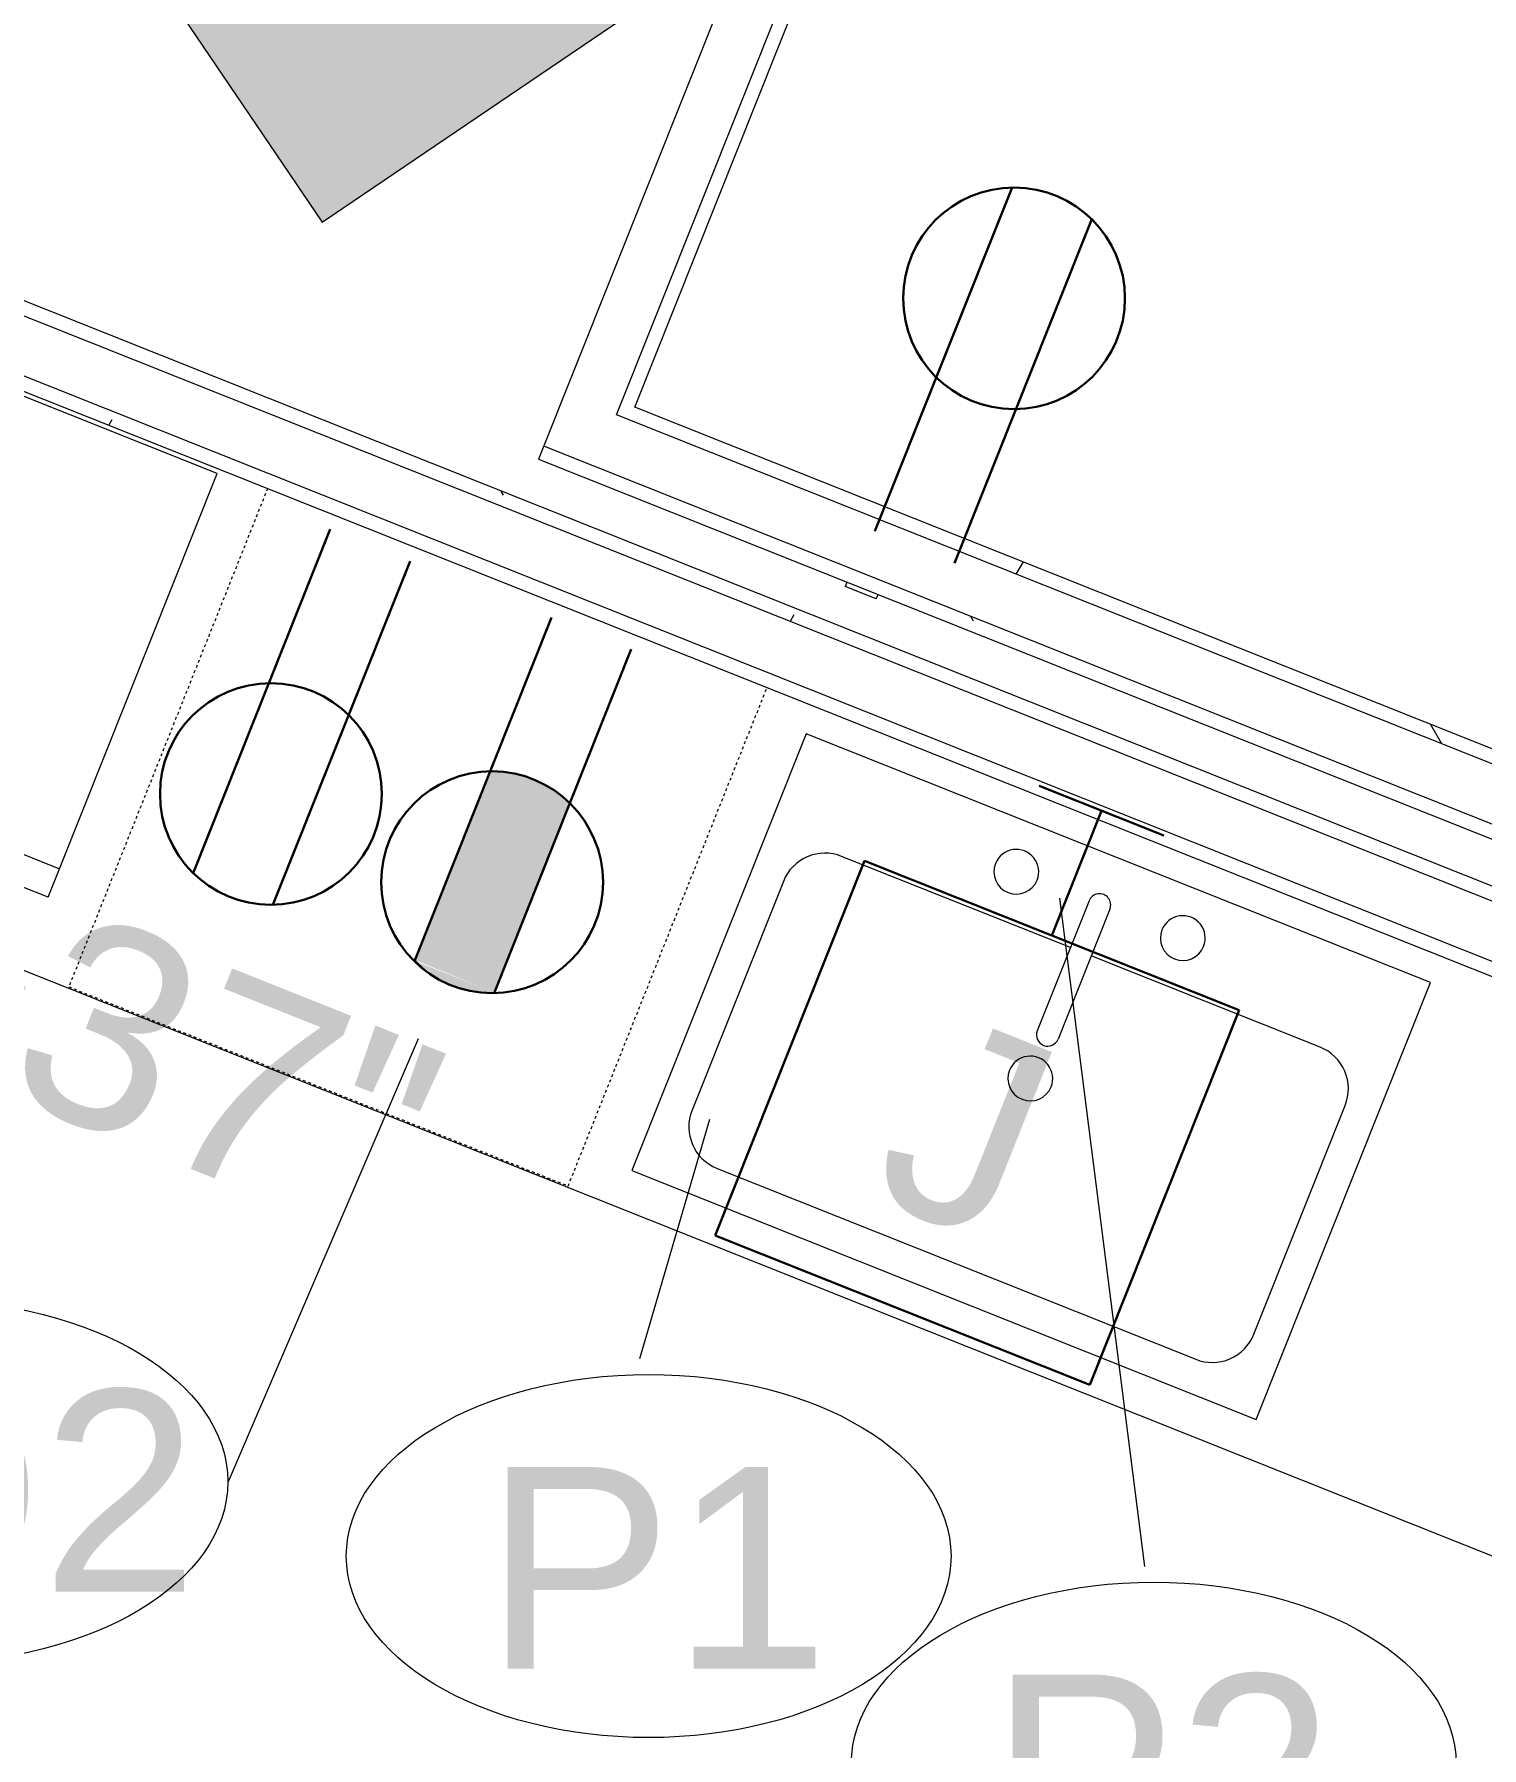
# Model space of a CAD drawing. Header units: inches. Extents: x -13 to 4331, y -638 to 2885.
# Drawn here: x 2738 to 2802.6, y 1410 to 1486.5 of the extents above; entities that cross this region are included whole.
import ezdxf

# ---------------------------------------------------------------- set-up
doc = ezdxf.new("R2010")
doc.units = ezdxf.units.IN
doc.header["$MEASUREMENT"] = 0
doc.linetypes.add('Dash', pattern=[0.25, 0.125, -0.125])
for name, color, linetype, lineweight in [('A-ANNO-NOTE', 131, 'Continuous', 30), ('A-WALL', 113, 'Continuous', 9), ('A-WALL-PATT', 111, 'Continuous', 13), ('E-ELEC-FIXT', 91, 'Continuous', 9), ('I-WALL', 2, 'Continuous', 13), ('P-SANR-FIXT', 6, 'Continuous', 9), ('P-SANR-FIXT-IDEN', 2, 'Continuous', 9), ('Q-CASE', 31, 'Continuous', 9), ('Q-SPCQ', 91, 'Continuous', 9), ('Q-SPCQ-HDLN', 91, 'Dash', 9), ('Q-SPCQ-IDEN', 132, 'Continuous', 9), ('S-COLS', 52, 'Continuous', 13)]:
    doc.layers.add(name, color=color, linetype=linetype, lineweight=lineweight)
doc.styles.add('Arial_4', font='arial.ttf', dxfattribs={"height": 9})
doc.styles.add('Swis721 Lt BT', font='swissl.ttf', dxfattribs={"height": 9})
pattern_1 = [(0, (0, 0), (30.72, 7.68), [1.267, -21.773, 1.267, -21.773, -122.88]), (0, (0, 0), (30.72, 7.68), [-46.08, 1.267, -44.813, 1.267, -21.773, -53.76]), (0, (0, 0), (30.72, 7.68), [-115.2, 1.267, -14.093, 1.267, -37.133]), (120, (11.52, 3.84), (-22.011075, 22.7643), [1.267, -21.773, 1.267, -21.773, -122.88]), (120, (11.52, 3.84), (-22.011075, 22.7643), [-46.08, 1.267, -44.813, 1.267, -21.773, -53.76]), (120, (11.52, 3.84), (-22.011075, 22.7643), [-115.2, 1.267, -14.093, 1.267, -37.133]), (240, (15.36, 19.2), (-8.708925, -30.4443), [1.267, -21.773, 1.267, -21.773, -122.88]), (240, (15.36, 19.2), (-8.708925, -30.4443), [-46.08, 1.267, -44.813, 1.267, -21.773, -53.76]), (240, (15.36, 19.2), (-8.708925, -30.4443), [-115.2, 1.267, -14.093, 1.267, -37.133])]

# ---------------------------------------------------------------- blocks, each defined once
blk = doc.blocks.new('Concrete-Rectangular-Column - 24x24-5082804-FIRST FLOOR POWER _ SIGNAL')
at = {"layer": 'S-COLS', "lineweight": 9}
blk.add_hatch(color=7, dxfattribs=at).paths.add_polyline_path([(12, -12), (12, 12), (-12, 12), (-12, -12)], flags=0)
at = {"layer": 'S-COLS', "color": 8, "lineweight": 20}
for p, q in [((12, 12), (-12, 12)), ((-12, 12), (-12, -12)), ((12, -12), (12, 12)), ((-12, -12), (12, -12))]:
    blk.add_line(p, q, dxfattribs=at)
blk = doc.blocks.new('Sink Kitchen-Single - 30_ x 21_-V19-FIRST FLOOR POWER _ SIGNAL')
at = {"layer": 'P-SANR-FIXT'}
for p, q in [((15.618, 10.592), (-14.382, 10.592)), ((-14.382, 10.592), (-14.382, -10.408)), ((15.618, -10.408), (15.618, 10.592)), ((0.118, 8.342), (0.118, 2.092)), ((1.118, 8.342), (1.118, 2.092)), ((0.118, 6.092), (-10.882, 6.092)), ((12.118, 6.092), (1.118, 6.092)), ((-12.882, 4.092), (-12.882, -6.908)), ((14.118, -6.908), (14.118, 4.092)), ((-10.882, -8.908), (12.118, -8.908)), ((-14.382, -10.408), (15.618, -10.408))]:
    blk.add_line(p, q, dxfattribs=at)
for centre, radius, start, end in [((-3.382, 8.342), 1, 360, 180), ((4.618, 8.342), 1, 360, 180), ((0.618, 8.342), 0.5, 360, 180), ((-3.382, 8.342), 1, 180, 0), ((4.618, 8.342), 1, 180, 360), ((-10.882, 4.092), 2, 90, 180), ((12.118, 4.092), 2, 360, 90), ((0.618, 2.092), 0.5, 180, 0), ((0.618, 0), 1, 360, 180), ((0.618, 0), 1, 180, 0), ((-10.882, -6.908), 2, 180, 270), ((12.118, -6.908), 2, 270, 0)]:
    blk.add_arc(centre, radius, start, end, dxfattribs=at)
blk = doc.blocks.new('A-Refrigerator-generic - A-Dishwasher-V21-FIRST FLOOR POWER _ SIGNAL')
at = {"layer": 'Q-SPCQ-HDLN'}
for p, q in [((-12, 12), (-12, -11.956)), ((12, 12), (-12, 12)), ((12, -11.956), (12, 12))]:
    blk.add_line(p, q, dxfattribs=at)
blk = doc.blocks.new('Casework 10 - Casework 8-5515891-FIRST FLOOR POWER _ SIGNAL')
at = {"layer": 'Q-CASE'}
blk.add_line((2712.851, 1460.2), (2856.248, 1403.015), dxfattribs=at)
blk = doc.blocks.new('PS - Power Device _Wall Base_ - Duplex-V52-FIRST FLOOR POWER _ SIGNAL')
at = {"layer": 'E-ELEC-FIXT'}
for p, q in [((2774.309, 1462.073), (2774.231, 1461.878)), ((2775.625, 1461.322), (2774.231, 1461.878)), ((2775.625, 1461.322), (2775.702, 1461.517))]:
    blk.add_line(p, q, dxfattribs=at)
blk = doc.blocks.new('A-Microwave - 1000 Watt-2_5CuFt-4748818-FIRST FLOOR POWER _ SIGNAL')
at = {"layer": 'Q-SPCQ'}
for p, q in [((17.107, -8.379), (-12.893, -8.379)), ((-12.893, -8.379), (-12.893, -27.379)), ((17.107, -27.379), (17.107, -8.379)), ((-12.893, -27.254), (9.107, -27.254)), ((-12.893, -28.754), (-12.893, -27.254)), ((-12.893, -27.379), (17.107, -27.379)), ((9.107, -27.254), (9.107, -28.754)), ((17.107, -28.754), (17.107, -27.379)), ((9.107, -28.754), (-12.893, -28.754)), ((17.107, -28.754), (9.107, -28.754))]:
    blk.add_line(p, q, dxfattribs=at)
blk = doc.blocks.new('Appliance_Specialty Equipment Tag - Standard-3515593-FIRST FLOOR POWER _ SIGNAL')
at = {"layer": 'Q-SPCQ-IDEN'}
blk.add_ellipse((-0.04989, 0.00375), major_axis=(-0.1406, 0), ratio=0.600473, dxfattribs=at)
blk = doc.blocks.new('Plumbing Equipment Tag - Standard-3394155-FIRST FLOOR POWER _ SIGNAL')
at = {"layer": 'P-SANR-FIXT-IDEN'}
blk.add_ellipse((-0.04989, 0.00375), major_axis=(-0.1406, 0), ratio=0.600473, dxfattribs=at)

msp = doc.modelspace()

# ---------------------------------------------------------------- hatches: boundary and pattern name
at = {"layer": 'A-ANNO-NOTE', "lineweight": 9}
for points in [[(2755.027, 1445.196), (2758.584, 1453.621), (2758.486, 1453.622), (2757.902, 1452.199)], [(2755.027, 1445.196), (2758.486, 1453.622), (2758.387, 1453.621), (2757.82, 1452.199)], [(2755.027, 1445.196), (2758.682, 1453.618), (2758.584, 1453.621), (2757.984, 1452.199)], [(2755.027, 1445.196), (2758.781, 1453.612), (2758.682, 1453.618), (2758.067, 1452.199)], [(2755.027, 1445.196), (2758.879, 1453.605), (2758.781, 1453.612), (2758.15, 1452.199)], [(2755.027, 1445.196), (2758.977, 1453.596), (2758.879, 1453.605), (2758.235, 1452.199)], [(2755.027, 1445.196), (2759.075, 1453.586), (2758.977, 1453.596), (2758.32, 1452.199)], [(2755.027, 1445.196), (2759.172, 1453.573), (2759.075, 1453.586), (2758.405, 1452.199)], [(2755.027, 1445.196), (2759.269, 1453.558), (2759.172, 1453.573), (2758.492, 1452.199)], [(2755.027, 1445.196), (2759.366, 1453.541), (2759.269, 1453.558), (2758.58, 1452.199)], [(2755.027, 1445.196), (2759.463, 1453.523), (2759.366, 1453.541), (2758.668, 1452.199)], [(2755.027, 1445.196), (2759.559, 1453.502), (2759.463, 1453.523), (2758.758, 1452.199)], [(2755.027, 1445.196), (2759.655, 1453.48), (2759.559, 1453.502), (2758.848, 1452.199)], [(2755.027, 1445.196), (2759.75, 1453.455), (2759.655, 1453.48), (2758.939, 1452.199)], [(2755.027, 1445.196), (2759.845, 1453.429), (2759.75, 1453.455), (2759.032, 1452.199)], [(2755.027, 1445.196), (2759.939, 1453.401), (2759.845, 1453.429), (2759.125, 1452.199)], [(2755.027, 1445.196), (2760.033, 1453.371), (2759.939, 1453.401), (2759.22, 1452.199)], [(2755.027, 1445.196), (2760.126, 1453.339), (2760.033, 1453.371), (2759.315, 1452.199)], [(2755.027, 1445.196), (2760.218, 1453.305), (2760.126, 1453.339), (2759.412, 1452.199)], [(2755.027, 1445.196), (2760.31, 1453.27), (2760.218, 1453.305), (2759.51, 1452.199)], [(2755.027, 1445.196), (2760.401, 1453.232), (2760.31, 1453.27), (2759.609, 1452.199)], [(2755.027, 1445.196), (2760.492, 1453.193), (2760.401, 1453.232), (2759.71, 1452.199)], [(2755.027, 1445.196), (2760.581, 1453.152), (2760.492, 1453.193), (2759.812, 1452.199)], [(2755.027, 1445.196), (2760.67, 1453.11), (2760.581, 1453.152), (2759.915, 1452.199)], [(2755.027, 1445.196), (2760.757, 1453.065), (2760.67, 1453.11), (2760.02, 1452.199)], [(2755.027, 1445.196), (2760.844, 1453.019), (2760.757, 1453.065), (2760.126, 1452.199)], [(2755.027, 1445.196), (2760.93, 1452.971), (2760.844, 1453.019), (2760.234, 1452.199)], [(2755.027, 1445.196), (2761.015, 1452.921), (2760.93, 1452.971), (2760.344, 1452.199)], [(2755.027, 1445.196), (2761.099, 1452.87), (2761.015, 1452.921), (2760.455, 1452.199)], [(2755.027, 1445.196), (2761.182, 1452.817), (2761.099, 1452.87), (2760.568, 1452.199)], [(2755.027, 1445.196), (2761.264, 1452.763), (2761.182, 1452.817), (2760.682, 1452.199)], [(2755.027, 1445.196), (2761.345, 1452.706), (2761.264, 1452.763), (2760.799, 1452.199)], [(2755.027, 1445.196), (2761.424, 1452.649), (2761.345, 1452.706), (2760.918, 1452.199)], [(2755.027, 1445.196), (2761.503, 1452.589), (2761.424, 1452.649), (2761.038, 1452.199)], [(2755.027, 1445.196), (2761.58, 1452.528), (2761.503, 1452.589), (2761.161, 1452.199)], [(2755.027, 1445.196), (2761.656, 1452.466), (2761.58, 1452.528), (2761.285, 1452.199)], [(2755.027, 1445.196), (2761.731, 1452.402), (2761.656, 1452.466), (2761.412, 1452.199)], [(2755.027, 1445.196), (2761.804, 1452.336), (2761.731, 1452.402), (2761.542, 1452.199)], [(2755.027, 1445.196), (2761.876, 1452.27), (2761.804, 1452.336), (2761.673, 1452.199)], [(2755.027, 1445.196), (2761.947, 1452.201), (2761.876, 1452.27), (2761.808, 1452.199)], [(2758.58, 1443.759), (2761.944, 1452.199), (2755.027, 1445.196)], [(2758.086, 1443.758), (2755.095, 1445.124), (2757.207, 1443.894)], [(2758.086, 1443.758), (2758.58, 1443.759), (2755.095, 1445.124)], [(2756.643, 1444.08), (2755.095, 1445.124), (2756.109, 1444.338)], [(2757.207, 1443.894), (2755.095, 1445.124), (2756.643, 1444.08)]]:
    msp.add_hatch(color=256, dxfattribs=at).paths.add_polyline_path(points, flags=0)
at = {"layer": 'A-WALL-PATT', "lineweight": 9}
h = msp.add_hatch(dxfattribs=at)
h.set_pattern_fill('FP_13', color=256, style=0, pattern_type=2)
h.set_pattern_definition(pattern_1)
h.paths.add_polyline_path([(2764.611, 1469.305), (2778.942, 1505.243), (2778.361, 1505.474), (2764.03, 1469.536)], flags=0)
h = msp.add_hatch(dxfattribs=at)
h.set_pattern_fill('FP_13', color=256, style=0, pattern_type=2)
h.set_pattern_definition(pattern_1)
h.paths.add_polyline_path([(2877.991, 1417.958), (2878.616, 1418.381), (2720.642, 1481.379), (2720.411, 1480.798), (2875.491, 1418.955)], flags=0)
h = msp.add_hatch(dxfattribs=at)
h.set_pattern_fill('FP_13', color=256, style=0, pattern_type=2)
h.set_pattern_definition(pattern_1)
h.paths.add_polyline_path([(2874.866, 1415.839), (2875.491, 1416.263), (2717.163, 1479.402), (2716.931, 1478.821), (2874.1, 1416.145)], flags=0)
h = msp.add_hatch(dxfattribs=at)
h.set_pattern_fill('FP_13', color=256, style=0, pattern_type=2)
h.set_pattern_definition(pattern_1)
h.paths.add_polyline_path([(2913.917, 1409.764), (2914.159, 1410.34), (2913.342, 1410.666), (2913.111, 1410.086), (2913.342, 1409.993)], flags=0)
h.paths.add_polyline_path([(2912.646, 1410.271), (2912.878, 1410.851), (2764.842, 1469.885), (2764.611, 1469.305), (2911.837, 1410.593)], flags=0)
h = msp.add_hatch(dxfattribs=at)
h.set_pattern_fill('FP_13', color=256, style=0, pattern_type=2)
h.set_pattern_definition(pattern_1)
h.paths.add_polyline_path([(2910.379, 1407.81), (2910.622, 1408.386), (2884.694, 1418.726), (2884.069, 1418.302), (2908.935, 1408.386)], flags=0)
h.paths.add_polyline_path([(2881.264, 1419.421), (2881.889, 1419.845), (2760.782, 1468.14), (2760.55, 1467.56), (2880.895, 1419.568)], flags=0)

# ---------------------------------------------------------------- linework, layer by layer
at = {"layer": 'A-ANNO-NOTE'}
for p, q in [((2775.563, 1464.337), (2781.685, 1479.688)), ((2775.563, 1464.337), (2781.685, 1479.688)), ((2779.123, 1462.918), (2785.245, 1478.269)), ((2751.253, 1464.431), (2745.131, 1449.08)), ((2754.813, 1463.011), (2748.691, 1447.66)), ((2754.813, 1463.011), (2748.691, 1447.66)), ((2761.128, 1460.493), (2755.006, 1445.142)), ((2764.688, 1459.074), (2758.566, 1443.723)), ((2764.688, 1459.074), (2758.566, 1443.723)), ((2782.894, 1452.972), (2788.467, 1450.75)), ((2785.68, 1451.861), (2783.458, 1446.288)), ((2775.098, 1449.622), (2768.43, 1432.902)), ((2791.818, 1442.954), (2775.098, 1449.622)), ((2785.15, 1426.235), (2791.818, 1442.954)), ((2768.43, 1432.902), (2785.15, 1426.235))]:
    msp.add_line(p, q, dxfattribs=at)
at = {"layer": 'A-ANNO-NOTE', "lineweight": 9}
for p, q in [((2758.387, 1453.621), (2755.027, 1445.196)), ((2758.58, 1443.759), (2761.947, 1452.201))]:
    msp.add_line(p, q, dxfattribs=at)
at = {"layer": 'A-ANNO-NOTE'}
for centre in [(2781.774, 1474.739), (2748.602, 1452.61), (2758.477, 1448.672)]:
    msp.add_circle(centre, 4.95, dxfattribs=at)
at = {"layer": 'A-ANNO-NOTE', "lineweight": 9}
for centre, radius, start, end in [((2758.477, 1448.672), 4.95, 45.48313, 91.03433), ((2758.331, 1448.252), 4.5, 222.77436, 273.1821)]:
    msp.add_arc(centre, radius, start, end, dxfattribs=at)
at = {"layer": 'A-WALL', "lineweight": 13}
for p, q in [((2764.03, 1469.536), (2778.361, 1505.474)), ((2878.692, 1417.678), (2720.411, 1480.798)), ((2876.193, 1415.983), (2717.163, 1479.402)), ((2913.917, 1409.764), (2764.03, 1469.536)), ((2881.889, 1419.845), (2760.782, 1468.14))]:
    msp.add_line(p, q, dxfattribs=at)
at = {"layer": 'I-WALL'}
for p, q in [((2764.842, 1469.885), (2779.173, 1505.823)), ((2769.911, 1491.034), (2760.55, 1467.56)), ((2878.616, 1418.381), (2720.642, 1481.379)), ((2716.351, 1479.053), (2874.866, 1415.839)), ((2912.878, 1410.851), (2764.842, 1469.885)), ((2760.55, 1467.56), (2880.563, 1419.701))]:
    msp.add_line(p, q, dxfattribs=at)
at = {"layer": 'P-SANR-FIXT-IDEN'}
for p, q in [((2783.806, 1447.96), (2787.601, 1418.119)), ((2768.185, 1438.08), (2765.058, 1427.391))]:
    msp.add_line(p, q, dxfattribs=at)
at = {"layer": 'Q-SPCQ-IDEN'}
msp.add_line((2755.172, 1441.678), (2746.689, 1421.908), dxfattribs=at)

# ---------------------------------------------------------------- block references
at = {"layer": 'E-ELEC-FIXT'}
msp.add_blockref('PS - Power Device _Wall Base_ - Duplex-V52-FIRST FLOOR POWER _ SIGNAL', (0, 0), dxfattribs=at)
at = {"layer": 'P-SANR-FIXT', "rotation": 338.2579999999957}
msp.add_blockref('Sink Kitchen-Single - 30_ x 21_-V19-FIRST FLOOR POWER _ SIGNAL', (2781.926, 1440.137), dxfattribs=at)
at = {"layer": 'P-SANR-FIXT-IDEN', "xscale": 95.99999999999994, "yscale": 95.99999999999994, "zscale": 95.99999999999994}
for p in [(2770.254, 1418.228), (2792.797, 1408.955)]:
    msp.add_blockref('Plumbing Equipment Tag - Standard-3394155-FIRST FLOOR POWER _ SIGNAL', p, dxfattribs=at)
at = {"layer": 'Q-CASE'}
msp.add_blockref('Casework 10 - Casework 8-5515891-FIRST FLOOR POWER _ SIGNAL', (-5.396, -3.454), dxfattribs=at)
at = {"layer": 'Q-SPCQ'}
for name, p, rotation in [('A-Microwave - 1000 Watt-2_5CuFt-4748818-FIRST FLOOR POWER _ SIGNAL', (2733.424, 1481.043), 338.2587309509965), ('A-Refrigerator-generic - A-Dishwasher-V21-FIRST FLOOR POWER _ SIGNAL', (2755.172, 1450.7), 158.2587309509967)]:
    msp.add_blockref(name, p, dxfattribs=dict(at, rotation=rotation))
at = {"layer": 'Q-SPCQ-IDEN', "xscale": 95.99999999999994, "yscale": 95.99999999999994, "zscale": 95.99999999999994}
msp.add_blockref('Appliance_Specialty Equipment Tag - Standard-3515593-FIRST FLOOR POWER _ SIGNAL', (2737.972, 1421.548), dxfattribs=at)
at = {"layer": 'S-COLS', "lineweight": 9, "rotation": 304.129999999991}
msp.add_blockref('Concrete-Rectangular-Column - 24x24-5082804-FIRST FLOOR POWER _ SIGNAL', (2754.092, 1494.808), dxfattribs=at)

# ---------------------------------------------------------------- texts
at = {"layer": 'A-ANNO-NOTE', "lineweight": 9, "char_height": 9, "attachment_point": 1, "rotation": 338.25873, "style": 'Swis721 Lt BT'}
for s, insert, width in [('+37"', (2732.963, 1450.371), 33.33), ('J', (2778.489, 1443.077), 7.575)]:
    msp.add_mtext(s, dxfattribs=dict(at, insert=insert, width=width))
at = {"layer": 'P-SANR-FIXT-IDEN', "char_height": 9, "width": 17.574, "attachment_point": 1, "style": 'Swis721 Lt BT'}
for s, insert in [('P1', (2758.135, 1422.562)), ('P2', (2780.678, 1413.289))]:
    msp.add_mtext(s, dxfattribs=dict(at, insert=insert))
at = {"layer": 'Q-SPCQ-IDEN', "insert": (2720.204, 1426.005), "char_height": 9, "width": 30.906, "attachment_point": 1, "style": 'Arial_4'}
msp.add_mtext('EQ2', dxfattribs=at)

doc.saveas('drawing.dxf')
